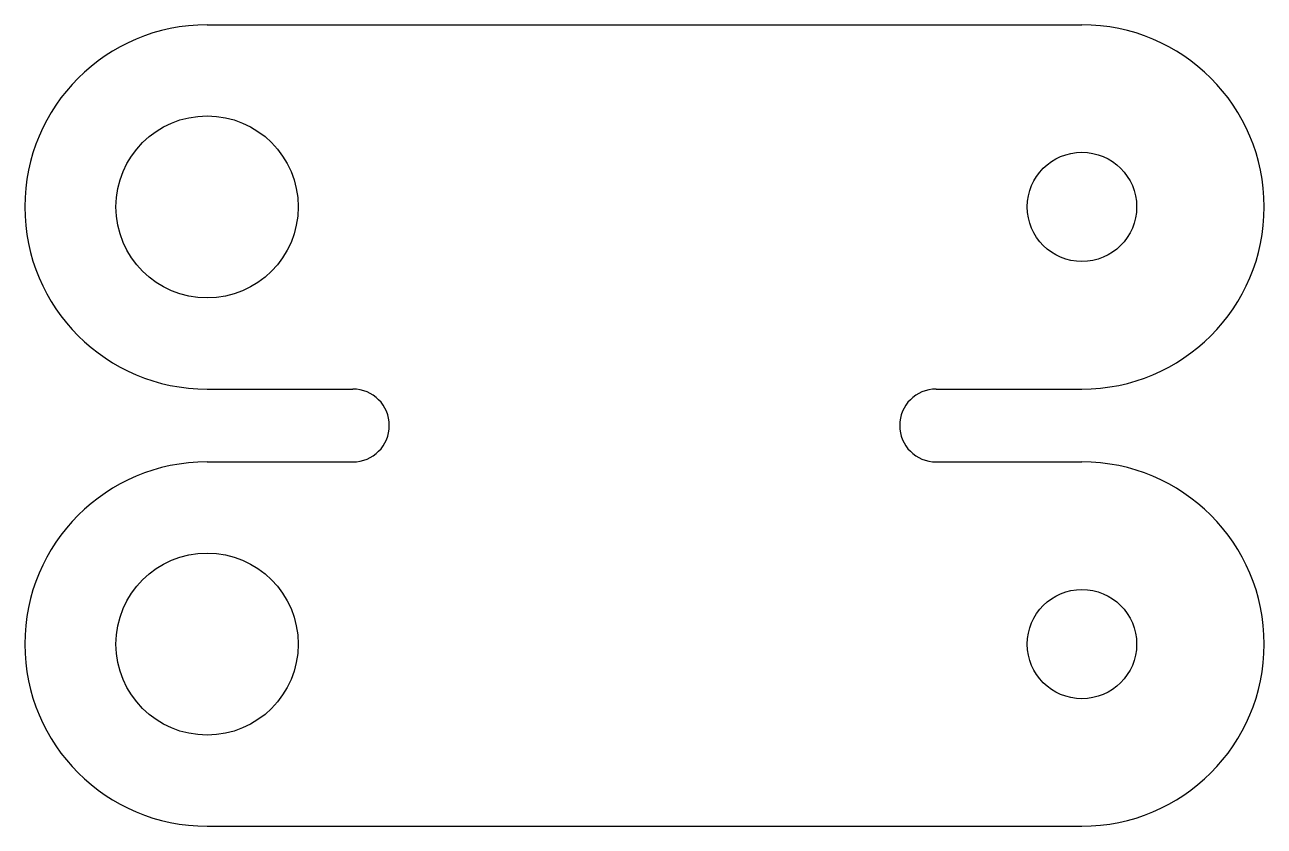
# Model space of a CAD drawing. Header units: inches. Extents: x 2 to 4.12, y 2 to 3.38.
import ezdxf

# ---------------------------------------------------------------- set-up
doc = ezdxf.new("R2010")
doc.units = ezdxf.units.IN
doc.header["$MEASUREMENT"] = 0
doc.layers.get('0').update_dxf_attribs({"linetype": 'CONTINUOUS'})

msp = doc.modelspace()

# ---------------------------------------------------------------- linework, layer by layer
for p, q in [((2.3125, 3.375), (3.8125, 3.375)), ((2.3125, 2.75), (2.5625, 2.75)), ((3.5625, 2.75), (3.8125, 2.75)), ((2.3125, 2.625), (2.5625, 2.625)), ((3.5625, 2.625), (3.8125, 2.625)), ((2.3125, 2), (3.8125, 2))]:
    msp.add_line(p, q)
for centre, radius in [((2.3125, 3.0625, 0.0625), 0.1562), ((3.8125, 3.0625), 0.0938), ((2.3125, 2.3125, 0.0625), 0.1562), ((3.8125, 2.3125), 0.0938)]:
    msp.add_circle(centre, radius)
for centre, radius, start, end in [((2.3125, 3.0625), 0.3125, 90, 270), ((3.8125, 3.0625), 0.3125, 270, 450), ((2.5625, 2.6875), 0.0625, 270, 450), ((3.5625, 2.6875), 0.0625, 90, 270), ((2.3125, 2.3125), 0.3125, 90, 270), ((3.8125, 2.3125), 0.3125, 270, 450)]:
    msp.add_arc(centre, radius, start, end)

doc.saveas('drawing.dxf')
